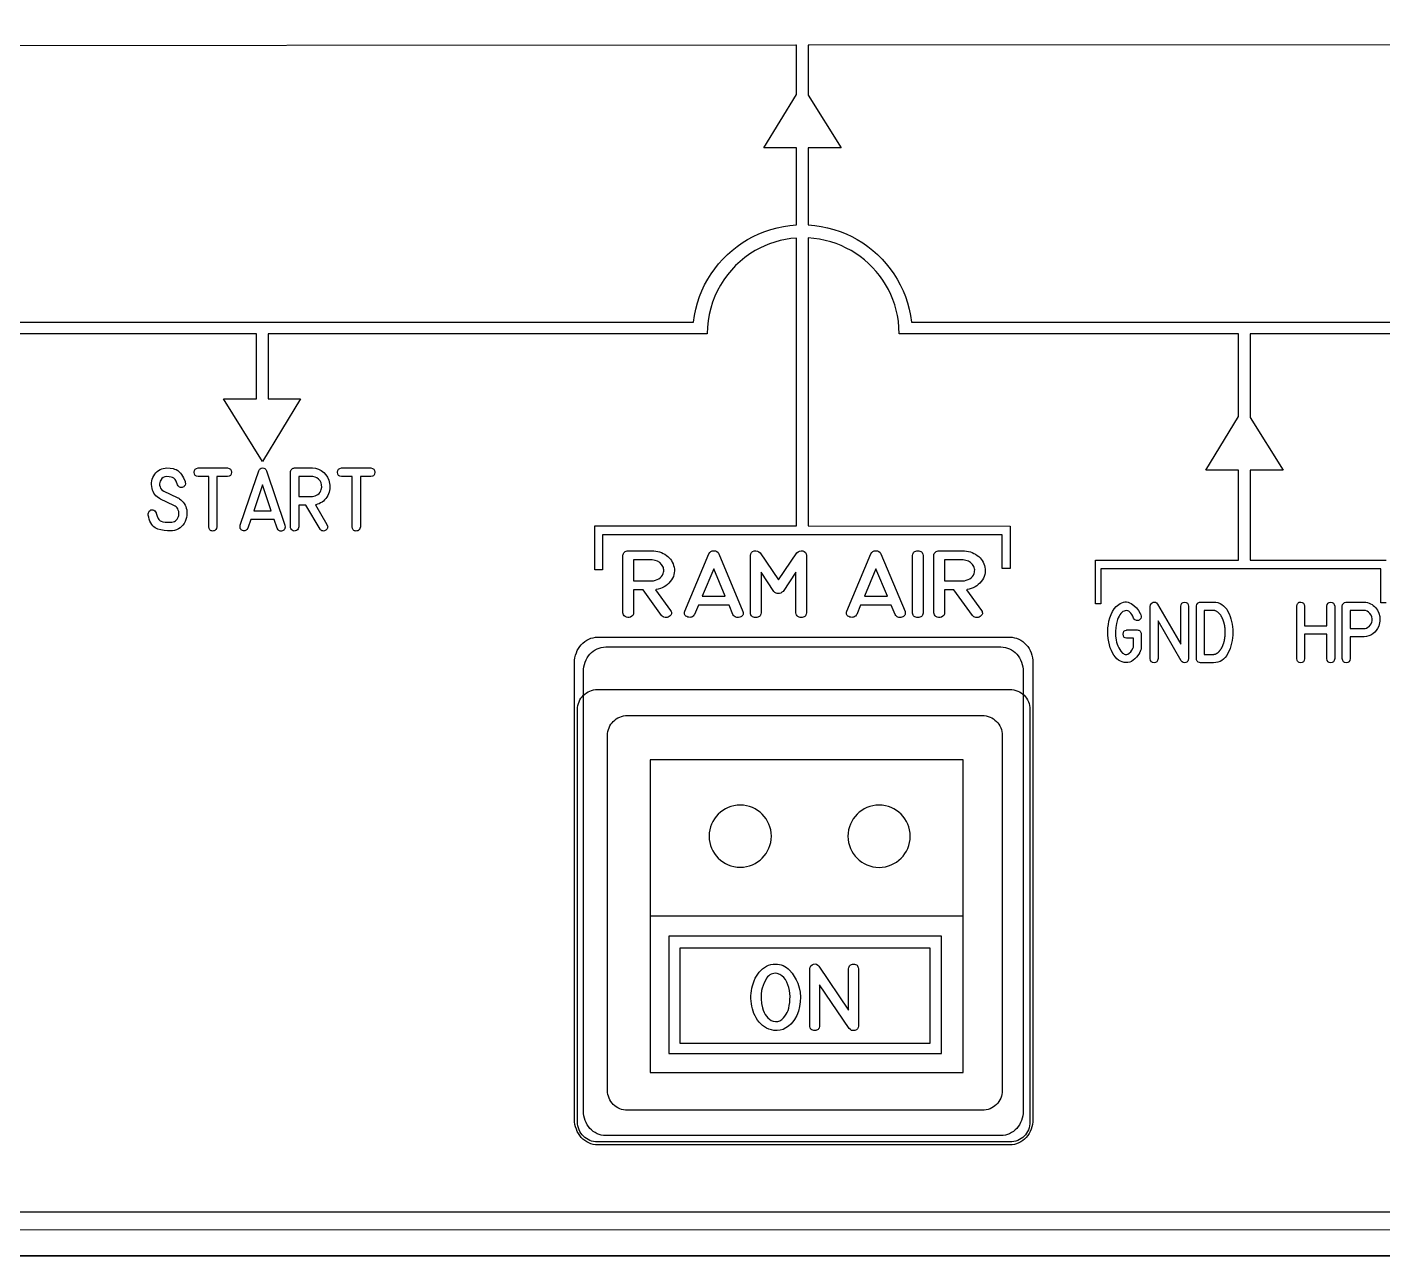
# Model space of a CAD drawing. Extents: x 361 to 684, y 82 to 686.
# Drawn here: x 437.3 to 506.7, y 215.6 to 278.5 of the extents above; entities that cross this region are included whole.
import ezdxf

# ---------------------------------------------------------------- set-up
doc = ezdxf.new("R2010")
doc.units = 0
for name, color, linetype in [('_BACKPANEL', 5, 'CONTINUOUS'), ('_ENGRAVING', 105, 'CONTINUOUS'), ('_LABELS', 30, 'CONTINUOUS'), ('_TOPLAYER', 1, 'CONTINUOUS')]:
    doc.layers.add(name, color=color, linetype=linetype)

msp = doc.modelspace()

# ---------------------------------------------------------------- linework, layer by layer
at = {"layer": '_BACKPANEL'}
for points in [[(683.842, 328.325), (683.842, 323.628), (683.842, 314.234), (683.842, 304.841), (683.842, 224.994), (683.842, 215.6), (361.5, 215.6), (361.5, 224.994), (361.5, 304.841), (361.5, 314.234), (361.5, 323.628), (361.5, 328.325)], [(466.488, 244.577), (487.584, 244.577), (487.689, 244.572), (487.791, 244.556), (487.89, 244.531), (487.984, 244.497), (488.074, 244.453), (488.159, 244.402), (488.238, 244.343), (488.311, 244.277), (488.377, 244.204), (488.436, 244.125), (488.487, 244.04), (488.53, 243.95), (488.565, 243.856), (488.59, 243.757), (488.606, 243.655), (488.611, 243.55), (488.611, 222.455), (488.606, 222.349), (488.59, 222.247), (488.565, 222.148), (488.53, 222.054), (488.487, 221.964), (488.436, 221.879), (488.377, 221.8), (488.311, 221.727), (488.238, 221.661), (488.159, 221.602), (488.074, 221.551), (487.984, 221.508), (487.89, 221.473), (487.791, 221.448), (487.689, 221.432), (487.584, 221.427), (466.488, 221.427), (466.383, 221.432), (466.281, 221.448), (466.182, 221.473), (466.088, 221.508), (465.998, 221.551), (465.913, 221.602), (465.834, 221.661), (465.761, 221.727), (465.695, 221.8), (465.636, 221.879), (465.585, 221.964), (465.541, 222.054), (465.507, 222.148), (465.482, 222.247), (465.466, 222.349), (465.461, 222.455), (465.461, 243.55), (465.466, 243.655), (465.482, 243.757), (465.507, 243.856), (465.541, 243.95), (465.585, 244.04), (465.636, 244.125), (465.695, 244.204), (465.761, 244.277), (465.834, 244.343), (465.913, 244.402), (465.998, 244.453), (466.088, 244.497), (466.182, 244.531), (466.281, 244.556), (466.383, 244.572)]]:
    msp.add_lwpolyline(points, close=True, dxfattribs=at)
at = {"layer": '_ENGRAVING'}
for points in [[(424.524, 263.372), (471.394, 263.372), (471.443, 263.707), (471.511, 264.036), (471.598, 264.357), (471.703, 264.671), (471.826, 264.976), (471.966, 265.272), (472.122, 265.559), (472.294, 265.835), (472.481, 266.1), (472.683, 266.354), (472.898, 266.595), (473.127, 266.824), (473.369, 267.039), (473.623, 267.24), (473.888, 267.426), (474.164, 267.596), (474.446, 267.749), (474.738, 267.885), (475.04, 268.006), (475.35, 268.109), (475.668, 268.194), (475.992, 268.262), (476.322, 268.31), (476.658, 268.339), (476.658, 272.284), (475, 272.284), (476.658, 275.009), (476.658, 277.535), (476.631, 277.534), (424.522, 277.51)], [(618.46, 277.6), (477.307, 277.535), (477.258, 277.535), (477.258, 274.986), (478.95, 272.284), (477.258, 272.284), (477.258, 268.342), (477.596, 268.313), (477.929, 268.265), (478.258, 268.198), (478.579, 268.112), (478.893, 268.008), (479.198, 267.887), (479.493, 267.749), (479.777, 267.596), (480.053, 267.425), (480.319, 267.239), (480.573, 267.039), (480.814, 266.824), (481.043, 266.595), (481.259, 266.354), (481.461, 266.1), (481.648, 265.835), (481.82, 265.559), (481.976, 265.273), (482.116, 264.976), (482.239, 264.671), (482.344, 264.357), (482.431, 264.036), (482.499, 263.707), (482.548, 263.372), (567.434, 263.372)], [(506.839, 249.013), (506.56, 249.013), (506.56, 250.74), (492.25, 250.74), (492.243, 250.74), (492.243, 248.951), (491.964, 248.951), (491.964, 251.188), (491.964, 251.189), (499.041, 251.189), (499.273, 251.188), (499.273, 255.8), (497.611, 255.8), (499.273, 258.532), (499.273, 262.772), (482.599, 262.772), (481.918, 262.772), (481.907, 263.098), (481.876, 263.418), (481.83, 263.705), (481.767, 263.986), (481.689, 264.26), (481.595, 264.528), (481.487, 264.788), (481.364, 265.041), (481.227, 265.285), (481.078, 265.52), (480.915, 265.746), (480.74, 265.963), (480.554, 266.169), (480.356, 266.364), (480.148, 266.547), (479.929, 266.719), (479.7, 266.878), (479.463, 267.025), (479.214, 267.16), (478.956, 267.28), (478.689, 267.386), (478.415, 267.477), (478.134, 267.552), (477.847, 267.61), (477.555, 267.652), (477.258, 267.677), (477.258, 252.939), (487.589, 252.938), (487.589, 250.763), (487.19, 250.763), (487.19, 252.49), (466.747, 252.49), (466.738, 252.49), (466.738, 250.701), (466.339, 250.701), (466.339, 252.938), (466.339, 252.939), (476.449, 252.939), (476.658, 252.939), (476.658, 267.671), (476.375, 267.642), (476.097, 267.597), (475.823, 267.537), (475.555, 267.463), (475.292, 267.373), (475.038, 267.271), (474.791, 267.154), (474.552, 267.025), (474.283, 266.857), (474.025, 266.673), (473.78, 266.473), (473.549, 266.258), (473.332, 266.029), (473.13, 265.786), (472.944, 265.53), (472.774, 265.262), (472.621, 264.983), (472.487, 264.693), (472.371, 264.393), (472.274, 264.084), (472.198, 263.767), (472.142, 263.442), (472.108, 263.11), (472.097, 262.772), (449.63, 262.772), (449.63, 259.443), (451.297, 259.443), (449.351, 256.244), (447.347, 259.443), (449.03, 259.443), (449.03, 262.772), (424.524, 262.772)], [(522.239, 262.772), (499.873, 262.772), (499.873, 258.494), (501.561, 255.8), (499.873, 255.8), (499.873, 251.188), (506.839, 251.188)], [(677.641, 217.843), (367.181, 217.828), (367.091, 217.819), (367.007, 217.792), (366.931, 217.751), (366.864, 217.695), (366.81, 217.629), (366.768, 217.552), (366.743, 217.467), (366.734, 217.377), (366.743, 217.286), (366.769, 217.202), (366.811, 217.125), (366.866, 217.059), (366.932, 217.004), (367.009, 216.962), (367.093, 216.936), (367.183, 216.928), (677.641, 216.942)]]:
    msp.add_lwpolyline(points, dxfattribs=at)
for points in [[(444.616, 255.903), (444.769, 255.873), (444.844, 255.852), (444.919, 255.822), (445.006, 255.771), (445.083, 255.711), (445.148, 255.643), (445.203, 255.566), (445.297, 255.397), (445.382, 255.215), (445.395, 255.174), (445.4, 255.1), (445.38, 255.034), (445.344, 254.974), (445.313, 254.946), (445.273, 254.921), (445.232, 254.908), (445.189, 254.904), (445.144, 254.911), (445.101, 254.927), (445.064, 254.953), (445.031, 254.99), (445.004, 255.037), (444.922, 255.224), (444.87, 255.311), (444.8, 255.382), (444.738, 255.419), (444.671, 255.445), (444.575, 255.462), (444.439, 255.467), (444.346, 255.454), (444.264, 255.42), (444.195, 255.363), (444.136, 255.284), (444.106, 255.225), (444.088, 255.163), (444.08, 255.097), (444.083, 255.027), (444.101, 254.945), (444.132, 254.872), (444.177, 254.809), (444.237, 254.756), (444.25, 254.746), (444.266, 254.736), (444.282, 254.728), (444.3, 254.72), (444.982, 254.399), (445.006, 254.388), (445.032, 254.374), (445.056, 254.359), (445.079, 254.344), (445.103, 254.329), (445.173, 254.276), (445.235, 254.217), (445.291, 254.154), (445.34, 254.085), (445.381, 254.012), (445.416, 253.934), (445.444, 253.85), (445.465, 253.762), (445.481, 253.618), (445.476, 253.471), (445.459, 253.366), (445.429, 253.265), (445.388, 253.168), (445.335, 253.075), (445.273, 252.989), (445.203, 252.913), (445.126, 252.848), (445.041, 252.793), (444.945, 252.746), (444.847, 252.713), (444.748, 252.693), (444.647, 252.686), (444.478, 252.692), (444.312, 252.71), (444.151, 252.739), (443.993, 252.78), (443.918, 252.808), (443.849, 252.846), (443.785, 252.894), (443.726, 252.952), (443.674, 253.02), (443.626, 253.097), (443.585, 253.185), (443.549, 253.282), (443.522, 253.389), (443.502, 253.499), (443.497, 253.554), (443.504, 253.606), (443.523, 253.654), (443.554, 253.699), (443.594, 253.736), (443.638, 253.759), (443.686, 253.769), (443.739, 253.765), (443.793, 253.746), (443.838, 253.714), (443.874, 253.669), (443.902, 253.611), (443.906, 253.597), (443.948, 253.443), (444.003, 253.324), (444.036, 253.277), (444.072, 253.239), (444.111, 253.21), (444.153, 253.189), (444.25, 253.16), (444.364, 253.141), (444.495, 253.13), (444.644, 253.129), (444.713, 253.133), (444.777, 253.147), (444.835, 253.17), (444.888, 253.201), (444.935, 253.242), (444.976, 253.292), (445.011, 253.351), (445.041, 253.419), (445.06, 253.484), (445.068, 253.551), (445.067, 253.618), (445.056, 253.687), (445.036, 253.754), (445.007, 253.815), (444.971, 253.87), (444.927, 253.92), (444.878, 253.958), (444.815, 253.994), (444.132, 254.314), (444.11, 254.326), (444.03, 254.376), (443.958, 254.431), (443.894, 254.49), (443.838, 254.555), (443.79, 254.625), (443.75, 254.699), (443.718, 254.779), (443.694, 254.864), (443.674, 254.963), (443.665, 255.06), (443.667, 255.154), (443.679, 255.246), (443.701, 255.335), (443.734, 255.422), (443.778, 255.506), (443.832, 255.588), (443.893, 255.663), (443.959, 255.728), (444.03, 255.783), (444.105, 255.828), (444.186, 255.863), (444.27, 255.888), (444.36, 255.903), (444.454, 255.908)], [(447.552, 255.908), (447.641, 255.888), (447.676, 255.869), (447.704, 255.844), (447.727, 255.813), (447.743, 255.776), (447.756, 255.685), (447.743, 255.594), (447.728, 255.558), (447.705, 255.527), (447.676, 255.502), (447.641, 255.484), (447.552, 255.464), (447.011, 255.464), (447.011, 252.902), (446.985, 252.804), (446.965, 252.766), (446.94, 252.735), (446.91, 252.711), (446.876, 252.694), (446.837, 252.684), (446.794, 252.681), (446.75, 252.686), (446.712, 252.696), (446.68, 252.714), (446.652, 252.738), (446.63, 252.769), (446.613, 252.807), (446.595, 252.902), (446.595, 255.464), (446.053, 255.464), (445.963, 255.484), (445.928, 255.503), (445.899, 255.528), (445.876, 255.558), (445.86, 255.595), (445.848, 255.685), (445.861, 255.776), (445.877, 255.812), (445.899, 255.843), (445.928, 255.868), (445.964, 255.887), (446.053, 255.908)], [(449.348, 255.908), (449.414, 255.9), (449.469, 255.873), (449.512, 255.827), (449.543, 255.763), (450.489, 252.978), (450.497, 252.876), (450.492, 252.833), (450.479, 252.795), (450.46, 252.761), (450.434, 252.733), (450.401, 252.709), (450.362, 252.691), (450.32, 252.679), (450.281, 252.675), (450.244, 252.679), (450.21, 252.692), (450.178, 252.712), (450.149, 252.741), (450.097, 252.823), (449.945, 253.274), (448.743, 253.274), (448.595, 252.834), (448.543, 252.752), (448.513, 252.723), (448.481, 252.702), (448.446, 252.69), (448.408, 252.687), (448.369, 252.691), (448.326, 252.704), (448.286, 252.724), (448.254, 252.748), (448.228, 252.776), (448.209, 252.809), (448.198, 252.846), (448.194, 252.888), (448.207, 252.985), (448.68, 254.374), (449.154, 255.763), (449.185, 255.826), (449.227, 255.871), (449.281, 255.899)], [(451.903, 255.908), (452.062, 255.894), (452.211, 255.852), (452.349, 255.782), (452.477, 255.684), (452.587, 255.564), (452.674, 255.429), (452.738, 255.279), (452.779, 255.114), (452.79, 255.022), (452.793, 254.932), (452.788, 254.843), (452.773, 254.756), (452.751, 254.67), (452.72, 254.586), (452.68, 254.503), (452.632, 254.422), (452.578, 254.345), (452.519, 254.276), (452.457, 254.216), (452.389, 254.163), (452.318, 254.118), (452.242, 254.081), (452.162, 254.051), (452.078, 254.03), (452.05, 254.025), (452.643, 253.023), (452.676, 252.938), (452.68, 252.898), (452.677, 252.859), (452.667, 252.823), (452.649, 252.788), (452.59, 252.724), (452.554, 252.702), (452.514, 252.688), (452.472, 252.683), (452.427, 252.688), (452.384, 252.7), (452.347, 252.721), (452.317, 252.749), (452.292, 252.785), (451.565, 254.013), (451.196, 254.013), (451.196, 252.904), (451.188, 252.84), (451.166, 252.786), (451.13, 252.741), (451.079, 252.706), (451.022, 252.685), (450.966, 252.681), (450.912, 252.696), (450.861, 252.729), (450.825, 252.764), (450.8, 252.805), (450.784, 252.851), (450.779, 252.904), (450.779, 255.688), (450.783, 255.732), (450.794, 255.772), (450.813, 255.81), (450.839, 255.844), (450.871, 255.872), (450.906, 255.892), (450.944, 255.904), (450.986, 255.908)], [(452.289, 255.247), (452.217, 255.334), (452.131, 255.399), (452.034, 255.443), (451.923, 255.464), (451.196, 255.464), (451.196, 254.456), (451.903, 254.456), (451.976, 254.462), (452.047, 254.48), (452.115, 254.51), (452.181, 254.553), (452.239, 254.606), (452.288, 254.666), (452.325, 254.733), (452.353, 254.808), (452.375, 254.927), (452.371, 255.039), (452.343, 255.146)], [(454.89, 255.908), (454.979, 255.888), (455.014, 255.869), (455.043, 255.844), (455.065, 255.813), (455.081, 255.776), (455.094, 255.685), (455.082, 255.594), (455.066, 255.558), (455.043, 255.527), (455.015, 255.502), (454.979, 255.484), (454.89, 255.464), (454.35, 255.464), (454.35, 252.902), (454.323, 252.804), (454.303, 252.766), (454.278, 252.735), (454.249, 252.711), (454.214, 252.694), (454.175, 252.684), (454.132, 252.681), (454.089, 252.686), (454.051, 252.696), (454.018, 252.714), (453.99, 252.738), (453.968, 252.769), (453.951, 252.807), (453.933, 252.902), (453.933, 255.464), (453.392, 255.464), (453.301, 255.484), (453.266, 255.503), (453.237, 255.528), (453.214, 255.558), (453.198, 255.595), (453.186, 255.685), (453.199, 255.776), (453.215, 255.812), (453.238, 255.843), (453.267, 255.868), (453.302, 255.887), (453.392, 255.908)], [(449.346, 255.04), (448.895, 253.717), (449.795, 253.717)], [(469.256, 251.674), (469.362, 251.67), (469.464, 251.659), (469.564, 251.64), (469.659, 251.614), (469.751, 251.581), (469.84, 251.54), (469.924, 251.492), (470.006, 251.436), (470.082, 251.374), (470.15, 251.309), (470.211, 251.24), (470.264, 251.166), (470.309, 251.089), (470.347, 251.008), (470.378, 250.922), (470.401, 250.833), (470.416, 250.736), (470.419, 250.64), (470.412, 250.546), (470.394, 250.453), (470.364, 250.363), (470.324, 250.273), (470.272, 250.186), (470.209, 250.1), (470.138, 250.019), (470.062, 249.946), (469.979, 249.881), (469.892, 249.825), (469.798, 249.778), (469.7, 249.739), (469.595, 249.708), (469.485, 249.685), (469.448, 249.68), (470.224, 248.619), (470.25, 248.573), (470.266, 248.529), (470.272, 248.486), (470.268, 248.446), (470.254, 248.407), (470.231, 248.37), (470.198, 248.335), (470.154, 248.302), (470.106, 248.278), (470.055, 248.264), (470, 248.259), (469.941, 248.264), (469.885, 248.277), (469.837, 248.299), (469.797, 248.329), (469.765, 248.367), (468.814, 249.667), (468.332, 249.667), (468.332, 248.492), (468.322, 248.425), (468.294, 248.367), (468.246, 248.32), (468.18, 248.283), (468.105, 248.26), (468.032, 248.257), (467.962, 248.272), (467.894, 248.307), (467.848, 248.344), (467.815, 248.388), (467.795, 248.437), (467.788, 248.492), (467.788, 251.44), (467.793, 251.487), (467.808, 251.53), (467.832, 251.569), (467.866, 251.605), (467.907, 251.635), (467.953, 251.656), (468.003, 251.669), (468.058, 251.674)], [(469.761, 250.974), (469.666, 251.066), (469.554, 251.135), (469.427, 251.181), (469.283, 251.203), (468.332, 251.203), (468.332, 250.135), (469.256, 250.135), (469.352, 250.142), (469.445, 250.161), (469.534, 250.194), (469.619, 250.239), (469.696, 250.295), (469.759, 250.358), (469.808, 250.43), (469.844, 250.509), (469.862, 250.573), (469.873, 250.635), (469.875, 250.695), (469.868, 250.754), (469.854, 250.811), (469.831, 250.867), (469.8, 250.921)], [(472.436, 251.674), (472.522, 251.665), (472.594, 251.636), (472.65, 251.588), (472.69, 251.52), (473.926, 248.571), (473.936, 248.514), (473.938, 248.464), (473.93, 248.418), (473.914, 248.377), (473.889, 248.342), (473.855, 248.312), (473.812, 248.287), (473.76, 248.267), (473.706, 248.254), (473.655, 248.25), (473.607, 248.255), (473.562, 248.268), (473.521, 248.29), (473.482, 248.32), (473.447, 248.359), (473.415, 248.407), (473.217, 248.884), (471.645, 248.884), (471.452, 248.419), (471.42, 248.371), (471.384, 248.331), (471.345, 248.301), (471.303, 248.279), (471.257, 248.267), (471.208, 248.263), (471.156, 248.268), (471.101, 248.281), (471.049, 248.302), (471.006, 248.327), (470.972, 248.357), (470.948, 248.392), (470.933, 248.432), (470.928, 248.476), (470.932, 248.525), (470.945, 248.579), (471.563, 250.05), (472.183, 251.52), (472.223, 251.587), (472.278, 251.634), (472.349, 251.663)], [(474.501, 251.666), (474.588, 251.674), (474.669, 251.658), (474.744, 251.621), (474.813, 251.56), (475.741, 250.181), (476.678, 251.56), (476.747, 251.621), (476.822, 251.658), (476.902, 251.673), (476.988, 251.665), (477.066, 251.637), (477.124, 251.589), (477.163, 251.522), (477.182, 251.437), (477.182, 248.491), (477.168, 248.436), (477.149, 248.388), (477.123, 248.348), (477.092, 248.316), (477.055, 248.29), (477.012, 248.272), (476.963, 248.261), (476.909, 248.258), (476.854, 248.262), (476.805, 248.273), (476.763, 248.291), (476.726, 248.316), (476.695, 248.349), (476.67, 248.389), (476.651, 248.436), (476.638, 248.491), (476.638, 250.574), (475.976, 249.595), (475.922, 249.547), (475.864, 249.511), (475.804, 249.489), (475.74, 249.48), (475.677, 249.485), (475.617, 249.506), (475.56, 249.543), (475.508, 249.595), (474.85, 250.569), (474.852, 248.491), (474.841, 248.436), (474.823, 248.389), (474.798, 248.349), (474.767, 248.317), (474.729, 248.292), (474.684, 248.274), (474.632, 248.263), (474.573, 248.26), (474.515, 248.263), (474.464, 248.274), (474.42, 248.292), (474.383, 248.318), (474.353, 248.35), (474.33, 248.39), (474.315, 248.437), (474.306, 248.491), (474.306, 251.437), (474.324, 251.523), (474.363, 251.59), (474.422, 251.638)], [(480.728, 251.674), (480.815, 251.665), (480.886, 251.636), (480.942, 251.588), (480.983, 251.52), (482.219, 248.571), (482.229, 248.514), (482.23, 248.464), (482.223, 248.418), (482.206, 248.377), (482.181, 248.342), (482.147, 248.312), (482.105, 248.287), (482.053, 248.267), (481.999, 248.254), (481.948, 248.25), (481.9, 248.255), (481.855, 248.268), (481.813, 248.29), (481.775, 248.32), (481.74, 248.359), (481.708, 248.407), (481.509, 248.884), (479.938, 248.884), (479.745, 248.419), (479.712, 248.371), (479.677, 248.331), (479.638, 248.301), (479.595, 248.279), (479.55, 248.267), (479.501, 248.263), (479.449, 248.268), (479.394, 248.281), (479.342, 248.302), (479.299, 248.327), (479.265, 248.357), (479.241, 248.392), (479.226, 248.432), (479.221, 248.476), (479.224, 248.525), (479.238, 248.579), (479.856, 250.05), (480.476, 251.52), (480.515, 251.587), (480.571, 251.634), (480.642, 251.663)], [(482.872, 251.673), (482.927, 251.669), (482.976, 251.658), (483.019, 251.64), (483.057, 251.614), (483.088, 251.581), (483.114, 251.54), (483.133, 251.492), (483.147, 251.437), (483.147, 248.487), (483.133, 248.432), (483.114, 248.384), (483.088, 248.344), (483.057, 248.311), (483.019, 248.285), (482.976, 248.267), (482.927, 248.256), (482.872, 248.253), (482.817, 248.257), (482.768, 248.268), (482.725, 248.286), (482.687, 248.312), (482.656, 248.345), (482.631, 248.385), (482.612, 248.433), (482.599, 248.487), (482.599, 251.437), (482.612, 251.492), (482.631, 251.54), (482.656, 251.58), (482.687, 251.613), (482.725, 251.639), (482.768, 251.658), (482.817, 251.669)], [(485.162, 251.674), (485.268, 251.67), (485.371, 251.659), (485.47, 251.64), (485.565, 251.614), (485.657, 251.581), (485.746, 251.54), (485.831, 251.492), (485.912, 251.436), (485.988, 251.374), (486.056, 251.309), (486.117, 251.24), (486.17, 251.166), (486.216, 251.089), (486.254, 251.008), (486.284, 250.922), (486.307, 250.833), (486.322, 250.736), (486.326, 250.64), (486.318, 250.546), (486.3, 250.453), (486.27, 250.363), (486.23, 250.273), (486.178, 250.186), (486.115, 250.1), (486.044, 250.019), (485.968, 249.946), (485.886, 249.881), (485.798, 249.825), (485.705, 249.778), (485.606, 249.739), (485.501, 249.708), (485.391, 249.685), (485.355, 249.68), (486.13, 248.619), (486.156, 248.573), (486.172, 248.529), (486.178, 248.486), (486.174, 248.446), (486.161, 248.407), (486.137, 248.37), (486.104, 248.335), (486.061, 248.302), (486.012, 248.278), (485.961, 248.264), (485.906, 248.259), (485.847, 248.264), (485.791, 248.277), (485.743, 248.299), (485.703, 248.329), (485.671, 248.367), (484.72, 249.667), (484.238, 249.667), (484.238, 248.492), (484.229, 248.425), (484.2, 248.367), (484.152, 248.32), (484.086, 248.283), (484.011, 248.26), (483.938, 248.257), (483.868, 248.272), (483.8, 248.307), (483.754, 248.344), (483.721, 248.388), (483.701, 248.437), (483.694, 248.492), (483.694, 251.44), (483.699, 251.487), (483.714, 251.53), (483.738, 251.569), (483.772, 251.605), (483.814, 251.635), (483.859, 251.656), (483.91, 251.669), (483.964, 251.674)], [(485.667, 250.974), (485.572, 251.066), (485.461, 251.135), (485.333, 251.181), (485.189, 251.203), (484.238, 251.203), (484.238, 250.135), (485.162, 250.135), (485.258, 250.142), (485.351, 250.161), (485.44, 250.194), (485.525, 250.239), (485.602, 250.295), (485.665, 250.358), (485.714, 250.43), (485.75, 250.509), (485.769, 250.573), (485.779, 250.635), (485.781, 250.695), (485.775, 250.754), (485.76, 250.811), (485.737, 250.867), (485.706, 250.921)], [(472.434, 250.754), (471.844, 249.353), (473.02, 249.353)], [(480.726, 250.754), (480.136, 249.353), (481.313, 249.353)], [(493.15, 248.921), (493.231, 248.974), (493.312, 249.013), (493.392, 249.04), (493.472, 249.053), (493.551, 249.054), (493.63, 249.041), (493.708, 249.015), (493.786, 248.977), (493.931, 248.877), (494.056, 248.759), (494.162, 248.623), (494.248, 248.468), (494.259, 248.444), (494.268, 248.423), (494.279, 248.4), (494.295, 248.332), (494.294, 248.27), (494.277, 248.214), (494.242, 248.165), (494.2, 248.129), (494.157, 248.106), (494.111, 248.097), (494.064, 248.101), (494.018, 248.117), (493.978, 248.143), (493.944, 248.178), (493.915, 248.223), (493.872, 248.325), (493.826, 248.412), (493.777, 248.483), (493.725, 248.538), (493.67, 248.579), (493.612, 248.603), (493.551, 248.612), (493.487, 248.606), (493.424, 248.587), (493.364, 248.557), (493.309, 248.516), (493.258, 248.464), (493.211, 248.401), (493.168, 248.328), (493.129, 248.244), (493.095, 248.149), (493.04, 247.951), (493.006, 247.746), (492.99, 247.534), (492.994, 247.315), (493.021, 247.099), (493.045, 246.997), (493.076, 246.898), (493.113, 246.802), (493.157, 246.71), (493.208, 246.622), (493.266, 246.537), (493.351, 246.441), (493.394, 246.408), (493.437, 246.384), (493.48, 246.371), (493.523, 246.367), (493.566, 246.373), (493.61, 246.389), (493.692, 246.439), (493.766, 246.508), (493.83, 246.595), (493.885, 246.699), (493.901, 246.733), (493.901, 247.195), (493.563, 247.195), (493.55, 247.196), (493.474, 247.218), (493.42, 247.26), (493.388, 247.323), (493.377, 247.407), (493.388, 247.49), (493.42, 247.553), (493.474, 247.595), (493.55, 247.617), (493.563, 247.62), (494.099, 247.62), (494.139, 247.616), (494.176, 247.604), (494.209, 247.585), (494.24, 247.557), (494.266, 247.524), (494.284, 247.488), (494.296, 247.449), (494.299, 247.407), (494.299, 246.639), (494.282, 246.599), (494.272, 246.575), (494.262, 246.552), (494.251, 246.53), (494.24, 246.507), (494.23, 246.484), (494.218, 246.462), (494.206, 246.439), (494.135, 246.322), (494.06, 246.221), (493.98, 246.136), (493.897, 246.067), (493.809, 246.014), (493.718, 245.977), (493.622, 245.956), (493.522, 245.95), (493.422, 245.961), (493.326, 245.985), (493.234, 246.025), (493.146, 246.079), (493.062, 246.148), (492.982, 246.232), (492.907, 246.33), (492.835, 246.443), (492.773, 246.565), (492.72, 246.701), (492.675, 246.852), (492.639, 247.017), (492.613, 247.19), (492.598, 247.365), (492.594, 247.542), (492.601, 247.721), (492.62, 247.899), (492.653, 248.072), (492.699, 248.241), (492.758, 248.406), (492.831, 248.56), (492.921, 248.697), (493.028, 248.817)], [(494.913, 249.036), (494.975, 249.049), (495.032, 249.038), (495.083, 249.002), (495.129, 248.942), (496.321, 246.899), (496.321, 248.829), (496.344, 248.923), (496.363, 248.961), (496.386, 248.991), (496.414, 249.014), (496.447, 249.031), (496.527, 249.043), (496.607, 249.029), (496.639, 249.012), (496.666, 248.988), (496.687, 248.958), (496.704, 248.922), (496.721, 248.829), (496.721, 246.154), (496.712, 246.082), (496.685, 246.024), (496.64, 245.981), (496.577, 245.952), (496.509, 245.941), (496.449, 245.953), (496.397, 245.986), (496.354, 246.042), (495.162, 248.082), (495.162, 246.154), (495.138, 246.061), (495.096, 245.995), (495.069, 245.972), (495.037, 245.955), (494.961, 245.942), (494.885, 245.955), (494.854, 245.972), (494.826, 245.995), (494.785, 246.061), (494.762, 246.154), (494.762, 248.829), (494.779, 248.901), (494.81, 248.959), (494.855, 249.005)], [(497.995, 249.047), (498.116, 249.039), (498.229, 249.017), (498.334, 248.979), (498.431, 248.926), (498.52, 248.858), (498.602, 248.774), (498.675, 248.676), (498.741, 248.562), (498.8, 248.44), (498.85, 248.314), (498.893, 248.185), (498.928, 248.053), (498.955, 247.919), (498.974, 247.781), (498.986, 247.64), (498.99, 247.496), (498.986, 247.352), (498.974, 247.211), (498.955, 247.073), (498.927, 246.939), (498.892, 246.807), (498.85, 246.678), (498.799, 246.552), (498.741, 246.43), (498.675, 246.316), (498.601, 246.218), (498.519, 246.134), (498.43, 246.066), (498.333, 246.013), (498.228, 245.975), (498.115, 245.953), (497.995, 245.945), (497.327, 245.945), (497.276, 245.954), (497.211, 245.981), (497.166, 246.025), (497.138, 246.084), (497.13, 246.16), (497.128, 246.16), (497.13, 248.835), (497.128, 248.847), (497.146, 248.924), (497.19, 248.989), (497.22, 249.014), (497.253, 249.032), (497.289, 249.043), (497.328, 249.047)], [(504, 249.046), (504.077, 249.033), (504.109, 249.016), (504.136, 248.993), (504.178, 248.926), (504.202, 248.832), (504.202, 246.154), (504.178, 246.061), (504.136, 245.994), (504.109, 245.971), (504.077, 245.954), (504, 245.941), (503.924, 245.955), (503.892, 245.972), (503.865, 245.995), (503.823, 246.061), (503.799, 246.154), (503.799, 247.401), (502.657, 247.401), (502.657, 246.154), (502.639, 246.062), (502.623, 246.026), (502.601, 245.997), (502.575, 245.973), (502.543, 245.956), (502.464, 245.942), (502.385, 245.954), (502.352, 245.97), (502.324, 245.994), (502.3, 246.023), (502.281, 246.06), (502.257, 246.154), (502.257, 248.832), (502.281, 248.927), (502.3, 248.964), (502.324, 248.995), (502.352, 249.018), (502.385, 249.034), (502.422, 249.044), (502.464, 249.046), (502.543, 249.031), (502.575, 249.014), (502.601, 248.991), (502.623, 248.961), (502.639, 248.924), (502.657, 248.832), (502.657, 247.831), (503.799, 247.831), (503.799, 248.832), (503.823, 248.925), (503.865, 248.992), (503.892, 249.016), (503.924, 249.033)], [(505.706, 249.047), (505.795, 249.036), (505.881, 249.018), (505.963, 248.992), (506.041, 248.959), (506.112, 248.919), (506.177, 248.874), (506.237, 248.822), (506.292, 248.765), (506.341, 248.702), (506.385, 248.632), (506.457, 248.476), (506.502, 248.309), (506.514, 248.226), (506.517, 248.144), (506.513, 248.062), (506.501, 247.981), (506.481, 247.9), (506.454, 247.82), (506.398, 247.701), (506.329, 247.595), (506.249, 247.502), (506.156, 247.424), (506.054, 247.36), (505.945, 247.313), (505.829, 247.281), (505.706, 247.264), (505.679, 247.263), (504.99, 247.263), (504.99, 246.159), (504.968, 246.065), (504.927, 245.998), (504.899, 245.975), (504.867, 245.958), (504.788, 245.945), (504.71, 245.958), (504.678, 245.975), (504.65, 245.998), (504.628, 246.028), (504.61, 246.065), (504.588, 246.159), (504.588, 248.835), (504.608, 248.919), (504.646, 248.982), (504.702, 249.025), (504.776, 249.047)], [(498.008, 248.62), (497.527, 248.62), (497.527, 246.372), (498.008, 246.372), (498.013, 246.373), (498.019, 246.374), (498.026, 246.374), (498.033, 246.375), (498.039, 246.376), (498.046, 246.377), (498.052, 246.377), (498.059, 246.378), (498.07, 246.381), (498.076, 246.384), (498.083, 246.387), (498.09, 246.388), (498.097, 246.39), (498.103, 246.392), (498.11, 246.395), (498.123, 246.401), (498.137, 246.407), (498.143, 246.409), (498.15, 246.413), (498.161, 246.421), (498.175, 246.428), (498.181, 246.432), (498.188, 246.437), (498.201, 246.446), (498.207, 246.45), (498.215, 246.455), (498.221, 246.46), (498.228, 246.466), (498.234, 246.47), (498.241, 246.475), (498.255, 246.487), (498.266, 246.499), (498.272, 246.505), (498.279, 246.513), (498.285, 246.519), (498.292, 246.527), (498.304, 246.539), (498.31, 246.545), (498.317, 246.552), (498.323, 246.559), (498.33, 246.568), (498.341, 246.583), (498.354, 246.599), (498.365, 246.616), (498.371, 246.624), (498.378, 246.633), (498.383, 246.642), (498.39, 246.651), (498.395, 246.661), (498.401, 246.671), (498.412, 246.689), (498.417, 246.699), (498.424, 246.708), (498.429, 246.718), (498.435, 246.728), (498.444, 246.748), (498.448, 246.758), (498.455, 246.771), (498.46, 246.78), (498.466, 246.792), (498.47, 246.802), (498.475, 246.814), (498.485, 246.837), (498.495, 246.861), (498.498, 246.873), (498.503, 246.886), (498.507, 246.898), (498.512, 246.911), (498.519, 246.936), (498.522, 246.948), (498.527, 246.961), (498.534, 246.987), (498.543, 247.013), (498.545, 247.026), (498.548, 247.04), (498.551, 247.053), (498.556, 247.067), (498.558, 247.079), (498.561, 247.093), (498.566, 247.122), (498.568, 247.135), (498.571, 247.149), (498.573, 247.162), (498.575, 247.176), (498.58, 247.205), (498.582, 247.219), (498.585, 247.234), (498.588, 247.263), (498.589, 247.276), (498.591, 247.292), (498.594, 247.32), (498.595, 247.349), (498.597, 247.379), (498.598, 247.408), (498.599, 247.423), (498.601, 247.438), (498.602, 247.451), (498.602, 247.467), (498.602, 247.481), (498.602, 247.496), (498.602, 247.51), (498.602, 247.525), (498.602, 247.539), (498.601, 247.555), (498.601, 247.569), (498.601, 247.584), (498.598, 247.614), (498.597, 247.641), (498.594, 247.673), (498.592, 247.7), (498.59, 247.729), (498.588, 247.743), (498.587, 247.758), (498.581, 247.787), (498.578, 247.8), (498.577, 247.814), (498.573, 247.843), (498.568, 247.872), (498.561, 247.899), (498.557, 247.925), (498.553, 247.938), (498.55, 247.952), (498.546, 247.965), (498.543, 247.979), (498.536, 248.005), (498.529, 248.031), (498.524, 248.042), (498.52, 248.055), (498.512, 248.081), (498.503, 248.105), (498.498, 248.116), (498.495, 248.129), (498.489, 248.14), (498.485, 248.152), (498.475, 248.175), (498.466, 248.196), (498.456, 248.218), (498.451, 248.228), (498.446, 248.238), (498.435, 248.259), (498.424, 248.279), (498.417, 248.289), (498.412, 248.299), (498.401, 248.317), (498.395, 248.326), (498.391, 248.335), (498.367, 248.37), (498.344, 248.403), (498.319, 248.434), (498.293, 248.462), (498.269, 248.488), (498.242, 248.511), (498.215, 248.534), (498.188, 248.553), (498.163, 248.57), (498.137, 248.583), (498.11, 248.594), (498.083, 248.605), (498.07, 248.608), (498.059, 248.614), (498.033, 248.618)], [(506.006, 248.462), (505.936, 248.531), (505.859, 248.58), (505.773, 248.61), (505.679, 248.62), (504.99, 248.62), (504.99, 247.691), (505.679, 247.691), (505.758, 247.699), (505.832, 247.72), (505.901, 247.756), (505.965, 247.806), (506.021, 247.868), (506.064, 247.936), (506.094, 248.012), (506.111, 248.094), (506.114, 248.196), (506.097, 248.291), (506.061, 248.379)], [(466.498, 247.252), (487.574, 247.252), (487.696, 247.245), (487.814, 247.225), (487.928, 247.193), (488.038, 247.149), (488.142, 247.093), (488.24, 247.028), (488.332, 246.952), (488.416, 246.867), (488.493, 246.773), (488.561, 246.672), (488.621, 246.563), (488.671, 246.448), (488.711, 246.326), (488.74, 246.2), (488.758, 246.069), (488.764, 245.934), (488.764, 222.592), (488.758, 222.457), (488.74, 222.326), (488.711, 222.199), (488.671, 222.078), (488.621, 221.963), (488.561, 221.854), (488.493, 221.753), (488.416, 221.659), (488.332, 221.574), (488.24, 221.498), (488.142, 221.432), (488.038, 221.377), (487.928, 221.333), (487.814, 221.301), (487.696, 221.281), (487.574, 221.274), (466.498, 221.274), (466.376, 221.281), (466.258, 221.301), (466.143, 221.333), (466.034, 221.377), (465.93, 221.432), (465.832, 221.498), (465.74, 221.574), (465.656, 221.659), (465.579, 221.753), (465.51, 221.854), (465.451, 221.963), (465.401, 222.078), (465.361, 222.199), (465.332, 222.326), (465.314, 222.457), (465.308, 222.592), (465.308, 245.934), (465.314, 246.069), (465.332, 246.2), (465.361, 246.326), (465.401, 246.448), (465.451, 246.563), (465.51, 246.672), (465.579, 246.773), (465.656, 246.867), (465.74, 246.952), (465.832, 247.028), (465.93, 247.093), (466.034, 247.149), (466.143, 247.193), (466.258, 247.225), (466.376, 247.245)], [(466.906, 246.752), (487.122, 246.752), (487.239, 246.746), (487.353, 246.726), (487.463, 246.695), (487.568, 246.653), (487.667, 246.599), (487.762, 246.536), (487.849, 246.463), (487.931, 246.381), (488.004, 246.291), (488.07, 246.194), (488.127, 246.089), (488.175, 245.978), (488.213, 245.861), (488.241, 245.74), (488.258, 245.613), (488.264, 245.483), (488.264, 223.021), (488.258, 222.891), (488.241, 222.765), (488.213, 222.643), (488.175, 222.526), (488.127, 222.415), (488.07, 222.311), (488.004, 222.213), (487.931, 222.123), (487.849, 222.041), (487.762, 221.968), (487.667, 221.905), (487.568, 221.852), (487.463, 221.809), (487.353, 221.778), (487.239, 221.759), (487.122, 221.752), (466.906, 221.752), (466.789, 221.759), (466.676, 221.778), (466.566, 221.809), (466.461, 221.852), (466.361, 221.905), (466.267, 221.968), (466.179, 222.041), (466.098, 222.123), (466.024, 222.213), (465.959, 222.311), (465.902, 222.415), (465.854, 222.526), (465.815, 222.643), (465.787, 222.765), (465.77, 222.891), (465.764, 223.021), (465.764, 245.483), (465.77, 245.613), (465.787, 245.74), (465.815, 245.861), (465.854, 245.978), (465.902, 246.089), (465.959, 246.194), (466.024, 246.291), (466.098, 246.381), (466.179, 246.463), (466.267, 246.536), (466.361, 246.599), (466.461, 246.653), (466.566, 246.695), (466.676, 246.726), (466.789, 246.746)]]:
    msp.add_lwpolyline(points, close=True, dxfattribs=at)
at = {"layer": '_LABELS'}
for points in [[(485.185, 224.973), (485.185, 240.975), (469.185, 240.975), (469.185, 224.973)], [(473.787, 238.663), (473.625, 238.655), (473.467, 238.631), (473.314, 238.592), (473.168, 238.538), (473.029, 238.471), (472.897, 238.392), (472.775, 238.3), (472.662, 238.197), (472.559, 238.084), (472.467, 237.962), (472.388, 237.83), (472.321, 237.691), (472.267, 237.545), (472.228, 237.392), (472.204, 237.234), (472.195, 237.072), (472.204, 236.909), (472.228, 236.751), (472.267, 236.598), (472.321, 236.452), (472.388, 236.313), (472.467, 236.182), (472.559, 236.059), (472.662, 235.946), (472.775, 235.844), (472.897, 235.752), (473.029, 235.672), (473.168, 235.605), (473.314, 235.552), (473.467, 235.512), (473.625, 235.488), (473.787, 235.48), (473.95, 235.488), (474.108, 235.512), (474.261, 235.552), (474.407, 235.605), (474.546, 235.672), (474.677, 235.752), (474.8, 235.844), (474.913, 235.946), (475.016, 236.059), (475.107, 236.182), (475.187, 236.313), (475.254, 236.452), (475.308, 236.598), (475.347, 236.751), (475.371, 236.909), (475.379, 237.072), (475.371, 237.234), (475.347, 237.392), (475.308, 237.545), (475.254, 237.691), (475.187, 237.83), (475.107, 237.962), (475.016, 238.084), (474.913, 238.197), (474.8, 238.3), (474.677, 238.392), (474.546, 238.471), (474.407, 238.538), (474.261, 238.592), (474.108, 238.631), (473.95, 238.655)], [(480.89, 238.66), (480.728, 238.652), (480.57, 238.628), (480.417, 238.588), (480.271, 238.535), (480.132, 238.468), (480.001, 238.388), (479.878, 238.297), (479.765, 238.194), (479.662, 238.081), (479.57, 237.958), (479.491, 237.827), (479.424, 237.688), (479.37, 237.542), (479.331, 237.389), (479.307, 237.231), (479.299, 237.068), (479.307, 236.906), (479.331, 236.748), (479.37, 236.595), (479.424, 236.449), (479.491, 236.31), (479.57, 236.179), (479.662, 236.056), (479.765, 235.943), (479.878, 235.84), (480.001, 235.749), (480.132, 235.669), (480.271, 235.602), (480.417, 235.548), (480.57, 235.509), (480.728, 235.485), (480.89, 235.477), (481.053, 235.485), (481.211, 235.509), (481.364, 235.548), (481.51, 235.602), (481.649, 235.669), (481.78, 235.749), (481.903, 235.84), (482.016, 235.943), (482.119, 236.056), (482.21, 236.179), (482.29, 236.31), (482.357, 236.449), (482.411, 236.595), (482.45, 236.748), (482.474, 236.906), (482.482, 237.068), (482.474, 237.231), (482.45, 237.389), (482.411, 237.542), (482.357, 237.688), (482.29, 237.827), (482.21, 237.958), (482.119, 238.081), (482.016, 238.194), (481.903, 238.297), (481.78, 238.388), (481.649, 238.468), (481.51, 238.535), (481.364, 238.588), (481.211, 238.628), (481.053, 238.652)], [(470.137, 231.957), (470.137, 231.815), (470.137, 225.957), (484.083, 225.957), (484.083, 231.957)], [(470.708, 231.359), (483.493, 231.359), (483.493, 226.457), (470.708, 226.457)], [(476.732, 229.551), (476.802, 229.319), (476.846, 229.083), (476.865, 228.842), (476.857, 228.597), (476.824, 228.355), (476.763, 228.124), (476.676, 227.903), (476.562, 227.694), (476.475, 227.571), (476.372, 227.459), (476.255, 227.356), (476.124, 227.262), (475.981, 227.188), (475.832, 227.142), (475.675, 227.125), (475.51, 227.138), (475.378, 227.165), (475.253, 227.203), (475.136, 227.253), (475.028, 227.313), (474.927, 227.384), (474.835, 227.466), (474.75, 227.558), (474.673, 227.662), (474.605, 227.773), (474.544, 227.887), (474.49, 228.003), (474.445, 228.123), (474.407, 228.246), (474.377, 228.373), (474.355, 228.502), (474.34, 228.634), (474.334, 228.768), (474.334, 228.9), (474.343, 229.032), (474.359, 229.163), (474.382, 229.293), (474.413, 229.422), (474.497, 229.677), (474.551, 229.8), (474.612, 229.914), (474.68, 230.019), (474.756, 230.116), (474.839, 230.204), (474.93, 230.284), (475.028, 230.354), (475.133, 230.416), (475.241, 230.466), (475.351, 230.501), (475.464, 230.522), (475.579, 230.529), (475.687, 230.524), (475.791, 230.51), (475.889, 230.486), (475.982, 230.452), (476.07, 230.409), (476.153, 230.356), (476.231, 230.293), (476.304, 230.221), (476.437, 230.064), (476.552, 229.9), (476.65, 229.729)], [(479.833, 227.358), (479.822, 227.279), (479.787, 227.216), (479.73, 227.168), (479.65, 227.137), (479.564, 227.125), (479.487, 227.138), (479.421, 227.175), (479.366, 227.235), (477.85, 229.472), (477.85, 227.358), (477.82, 227.257), (477.796, 227.217), (477.767, 227.184), (477.732, 227.159), (477.692, 227.14), (477.646, 227.13), (477.595, 227.126), (477.544, 227.13), (477.498, 227.14), (477.458, 227.159), (477.424, 227.184), (477.395, 227.217), (477.372, 227.257), (477.342, 227.358), (477.342, 230.29), (477.364, 230.369), (477.403, 230.433), (477.46, 230.483), (477.534, 230.518), (477.613, 230.532), (477.685, 230.519), (477.75, 230.48), (477.809, 230.415), (479.324, 228.175), (479.324, 230.29), (479.336, 230.346), (479.354, 230.394), (479.377, 230.434), (479.407, 230.467), (479.443, 230.493), (479.485, 230.511), (479.533, 230.522), (479.587, 230.525), (479.641, 230.521), (479.688, 230.509), (479.728, 230.491), (479.762, 230.465), (479.79, 230.432), (479.811, 230.392), (479.825, 230.345), (479.833, 230.29)], [(475.593, 230.058), (475.513, 230.053), (475.438, 230.037), (475.367, 230.011), (475.302, 229.975), (475.242, 229.929), (475.186, 229.873), (475.136, 229.806), (475.091, 229.729), (475.014, 229.571), (474.952, 229.424), (474.906, 229.29), (474.875, 229.168), (474.852, 228.981), (474.85, 228.758), (474.874, 228.519), (474.926, 228.282), (474.963, 228.168), (475.009, 228.059), (475.064, 227.956), (475.126, 227.859), (475.198, 227.773), (475.28, 227.702), (475.373, 227.648), (475.476, 227.609), (475.598, 227.587), (475.656, 227.588), (475.711, 227.595), (475.765, 227.611), (475.816, 227.633), (475.912, 227.701), (475.998, 227.785), (476.073, 227.871), (476.136, 227.961), (476.189, 228.052), (476.233, 228.155), (476.269, 228.273), (476.298, 228.406), (476.32, 228.554), (476.332, 228.709), (476.333, 228.864), (476.324, 229.019), (476.303, 229.174), (476.271, 229.325), (476.227, 229.468), (476.171, 229.604), (476.102, 229.731), (476.019, 229.844), (475.921, 229.935), (475.807, 230.002), (475.676, 230.048)]]:
    msp.add_lwpolyline(points, close=True, dxfattribs=at)
msp.add_lwpolyline([(485.185, 232.974), (469.185, 232.974)], dxfattribs=at)
msp.add_lwpolyline([(485.185, 232.974), (469.185, 232.974)], dxfattribs=at)
at = {"layer": '_TOPLAYER'}
msp.add_lwpolyline([(468.019, 243.246), (486.168, 243.246), (486.273, 243.24), (486.375, 243.225), (486.474, 243.2), (486.568, 243.165), (486.658, 243.122), (486.742, 243.071), (486.821, 243.012), (486.894, 242.946), (486.96, 242.873), (487.019, 242.794), (487.07, 242.71), (487.113, 242.62), (487.147, 242.526), (487.173, 242.427), (487.188, 242.325), (487.193, 242.22), (487.193, 224.071), (487.188, 223.966), (487.173, 223.864), (487.147, 223.765), (487.113, 223.671), (487.07, 223.581), (487.019, 223.497), (486.96, 223.418), (486.894, 223.345), (486.821, 223.279), (486.742, 223.22), (486.658, 223.169), (486.568, 223.126), (486.474, 223.092), (486.375, 223.066), (486.273, 223.051), (486.168, 223.046), (468.019, 223.046), (467.913, 223.051), (467.811, 223.066), (467.713, 223.092), (467.619, 223.126), (467.529, 223.169), (467.445, 223.22), (467.366, 223.279), (467.293, 223.345), (467.227, 223.418), (467.168, 223.497), (467.117, 223.581), (467.074, 223.671), (467.039, 223.765), (467.014, 223.864), (466.999, 223.966), (466.993, 224.071), (466.993, 242.22), (466.999, 242.325), (467.014, 242.427), (467.039, 242.526), (467.074, 242.62), (467.117, 242.71), (467.168, 242.794), (467.227, 242.873), (467.293, 242.946), (467.366, 243.012), (467.445, 243.071), (467.529, 243.122), (467.619, 243.165), (467.713, 243.2), (467.811, 243.225), (467.913, 243.24)], close=True, dxfattribs=at)
msp.add_lwpolyline([(363.771, 215.6), (455.838, 215.6), (503.664, 215.6), (595.73, 215.6)], dxfattribs=at)

doc.saveas('drawing.dxf')
